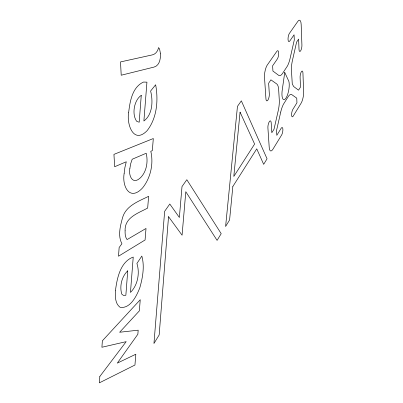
<?xml version="1.0" encoding="UTF-8"?>
<svg xmlns="http://www.w3.org/2000/svg" width="403" height="403" viewBox="0 0 403 403"><rect width="100%" height="100%" fill="white"/><g stroke="black" fill="none" stroke-linecap="round" stroke-linejoin="round"><path stroke-width="0.6" d="M125.101 230.813C125.031 233.805 125.162 237.13 127.076 239.584L146.012 228.461L145.075 239.987L118.502 256.217L119.147 247.497L121.928 243.724C117.686 235.906 120.24 226.189 122.452 218.078C125.64 205.802 138.501 201.359 148.621 196.321L147.669 208.049C138.022 213.303 124.502 217.398 125.101 230.813M115.439 290.805C115.238 296.447 114.991 303.62 120.104 307.303C130.416 309.03 136.859 295.515 139.871 287.571C142.717 277.491 144.727 266.353 141.826 256.081L136.909 263.476C140.012 273.043 137.766 285.233 130.461 292.432L133.232 257.069C120.215 261.794 116.966 278.639 115.439 290.805M124.124 173.607C121.983 186.604 129.872 201.707 142.586 187.899C150.591 177.94 153.775 163.689 150.787 151.291L152.329 150.631L153.311 138.536L113.938 154.379L114.679 166.731L126.285 161.769L124.895 167.557L124.124 173.607M128.638 112.699C126.517 124.079 133.438 144.637 147.045 130.748C157.059 118.099 158.485 100.151 155.644 84.766L150.616 91.007C153.115 100.841 152.737 114.462 143.891 120.996L146.934 82.167L143.513 82.051C132.189 87.169 129.912 101.642 128.638 112.699M160.5 53.841C160.58 58.843 159.653 65.523 154.006 67.089L121.212 75.225L120.502 61.921L152.324 54.894C155.805 54.143 157.88 50.879 158.575 47.589L159.593 49.09L160.5 53.841M129.892 168.348C128.396 174.721 131.952 184.957 139.68 178.484C146.586 172.494 148.309 161.769 146.188 153.261L132.184 159.245L130.632 163.885L129.892 168.348M99.818 376.483L99.365 382.85L134.945 365.027L135.821 354.237L117.303 363.118L137.856 334.243L138.184 330.183L119.656 332.248L139.337 310.894L140.249 299.726L102.367 340.807L101.909 347.255L126.174 341.653L99.818 376.483M127.736 270.811L125.852 295.268L123.399 295.394L121.741 294.064C119.424 286.15 121.701 276.564 127.736 270.811M141.262 95.355L139.191 122.23L136.703 121.323C131.605 114.477 134.018 100.11 141.262 95.355M168.54 216.658L159.16 334.969L153.956 343.467L164.651 211.333L169.784 204.004L179.37 217.474L182 186.584L186.826 179.713L221.202 233.669L217.091 240.379L185.798 191.712L182.075 235.191L168.54 216.658M232.838 186.493L229.584 219.988L225.609 226.481L237.458 106.367L241.342 100.836L267.053 158.807L263.663 164.338L256.751 148.838L232.838 186.493M240.067 112.13L233.816 176.423L254.61 144.047L240.067 112.13M284.755 72.419L282.347 89.3A10.337 3.229 -79.9 0 0 283.606 99.617A10.337 3.229 -79.9 0 0 288.472 91.516A10.337 3.229 -79.9 0 0 288.105 79.729L284.755 72.419M280.725 112.069L276.523 130.597L276.811 135.322L281.158 128.295A4.302 1.33 -79 0 1 282.876 129.242A4.302 1.33 -79 0 1 281.546 135.146L272.891 149.271A8.806 2.781 -78.7 0 1 269.229 147.569L267.904 127.877A4.493 1.446 -79.1 0 1 269.305 121.701A4.493 1.446 -79.1 0 1 271.184 122.734L271.824 132.713L274.01 129.242L278.256 110.548A14.558 4.675 -79.5 0 0 279.284 99.949L278.599 88.645A14.679 4.745 -79.7 0 0 276.715 83.94L270.927 79.839L268.64 83.204L269.325 93.849A4.604 1.516 -79.7 0 1 267.884 100.13A4.604 1.516 -79.7 0 1 265.95 98.896L264.509 77.527A9.34 3.113 -80.2 0 1 267.003 65.427L276.826 51.347A4.594 1.501 -80.6 0 1 278.68 52.874A4.594 1.501 -80.6 0 1 277.259 59.105L272.614 65.815L272.932 71.064L278.675 75.346A14.654 4.7 -80.5 0 0 282.533 73.437L287.394 66.057A14.523 4.604 -80.6 0 0 290.11 58.349L294.291 39.932L294.074 34.809L289.777 41.015A4.473 1.416 -81 0 1 288.044 39.434A4.473 1.416 -81 0 1 289.43 33.373L297.923 21.258A8.755 2.7 -81.1 0 1 301.172 24.558L301.918 45.065A4.287 1.3 -80.7 0 1 300.603 50.864A4.287 1.3 -80.7 0 1 299.016 49.408L298.618 39.111L296.603 42.078L292.462 60.329A13.964 4.267 -80.4 0 0 291.379 69.271L292.271 83.869L293.621 86.499L298.552 90.171L300.482 87.098L300.104 77.406A4.181 1.244 -80.2 0 1 301.389 71.704A4.181 1.244 -80.2 0 1 302.935 72.973L303.625 91.995A8.251 2.438 -79.7 0 1 301.106 103.203L293.218 116.089A4.191 1.259 -79.4 0 1 291.606 115.062A4.191 1.259 -79.4 0 1 292.905 109.314L296.946 102.79L296.749 98.156L291.782 94.634A13.868 4.242 -79.5 0 0 288.195 96.685L283.45 104.236A13.999 4.322 -79.3 0 0 280.725 112.069"/></g></svg>
